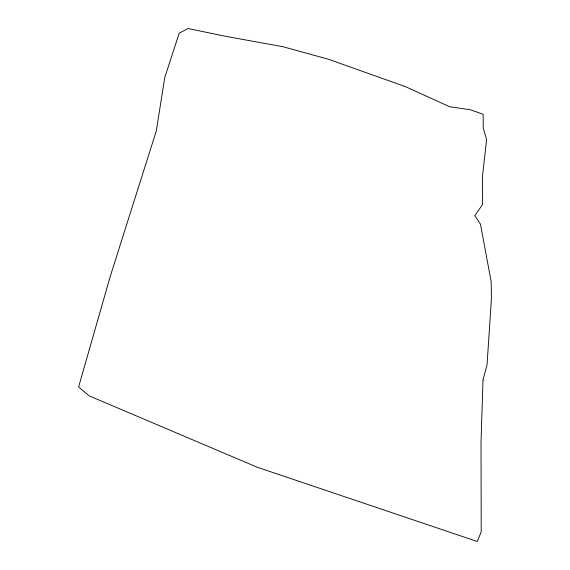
<?xml version="1.0" encoding="UTF-8"?>
<svg xmlns="http://www.w3.org/2000/svg" width="570" height="570" viewBox="0 0 570 570"><rect width="100%" height="100%" fill="white"/><g stroke="black" fill="none" stroke-linecap="round" stroke-linejoin="round"><path stroke-width="0.85" d="M483.011 379.898L481.023 441.942L481.215 531.81L477.304 541.5L257.091 467.179L89.098 395.829L78.61 386.959L110.252 276.393L156.28 130.993L164.766 77.549L179.179 33.238L188 28.5L225.428 36.281L283.034 46.733L328.434 59.252L405.441 86.654L449.723 106.747L470.407 109.775L483.161 114.314L483.232 128.043L486.63 139.586L482.505 175.881L482.626 204.388L474.831 215.681L480.446 224.131L491.19 281.78L491.39 299.229L487.051 364.807L483.011 379.898"/></g></svg>
